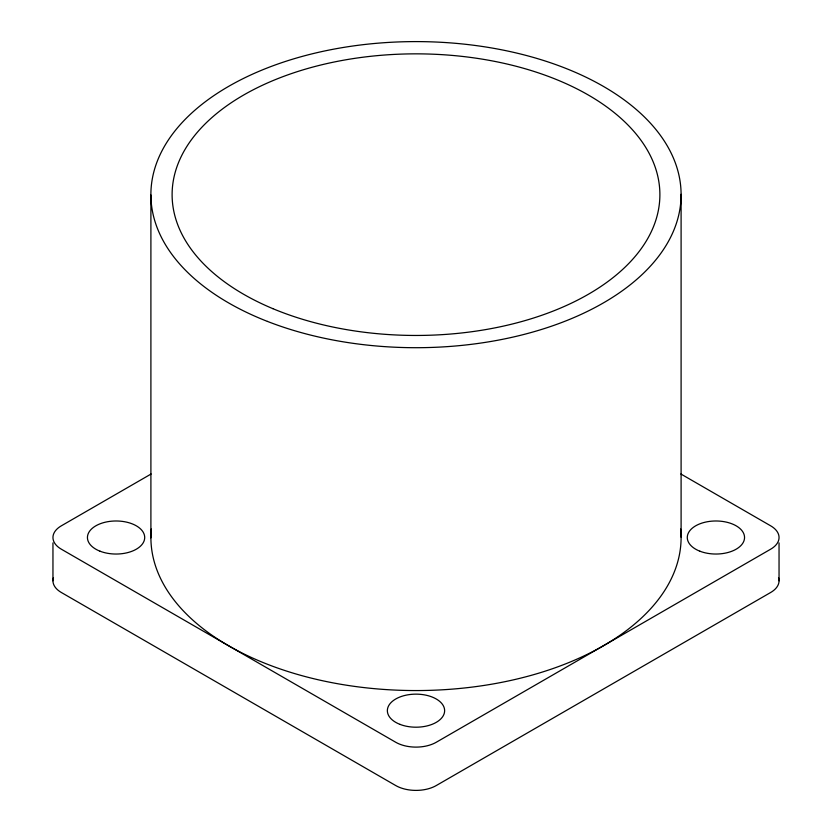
<?xml version="1.0" encoding="UTF-8"?>
<svg xmlns="http://www.w3.org/2000/svg" width="832" height="832" viewBox="0 0 832 832"><rect width="100%" height="100%" fill="white"/><g stroke="black" fill="none" stroke-linecap="round" stroke-linejoin="round"><path stroke-width="1.25" d="M151.122 473.99L61.339 525.824A28.631 16.526 0 0 0 61.339 549.193L395.751 742.269A28.631 16.526 0 0 0 436.249 742.269L770.661 549.193A28.631 16.526 0 0 0 770.661 525.824L680.878 473.99M779.043 542.922L779.043 580.798M681.096 194.303L681.096 537.16M150.904 195L150.904 537.857M52.957 542.922L52.957 580.798M680.69 529.017A265.096 153.046 0 0 1 416 690.56A265.096 153.046 0 0 1 151.31 529.017M778.544 577.73A28.631 16.526 0 0 1 770.661 592.488L436.249 785.554A28.631 16.526 0 0 1 395.751 785.554L61.339 592.488A28.631 16.526 0 0 1 53.456 577.73M100.027 551.2A28.631 16.526 0 0 0 144.633 538.689A28.631 16.526 0 0 0 103.574 522.642A28.631 16.526 0 0 0 100.027 551.2M699.878 551.2A28.631 16.526 0 0 0 744.474 538.689A28.631 16.526 0 0 0 703.414 522.642A28.631 16.526 0 0 0 699.878 551.2M399.953 724.36A28.631 16.526 0 0 0 444.558 711.849A28.631 16.526 0 0 0 403.489 695.802A28.631 16.526 0 0 0 399.953 724.36M267.415 321.402A265.096 153.046 0 0 0 680.42 205.566A265.096 153.046 0 0 0 300.165 56.982A265.096 153.046 0 0 0 267.415 321.402M272.896 308.672A243.89 140.806 0 0 0 658.58 209.196A243.89 140.806 0 0 0 316.524 66.092A243.89 140.806 0 0 0 272.896 308.672"/></g></svg>
